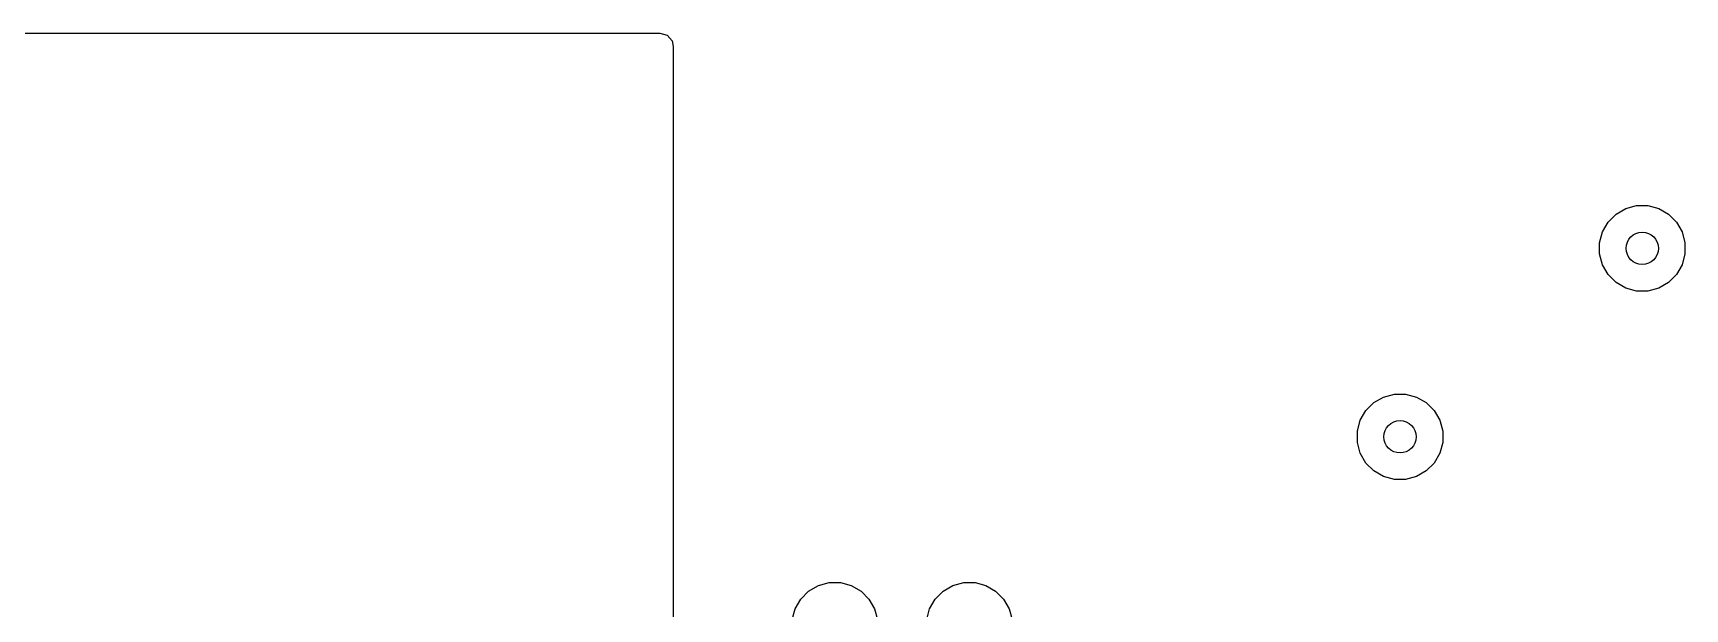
# Model space of a CAD drawing. Extents: x 0.98 to 8.09, y -3.46 to -0.83.
# Drawn here: x 6.892 to 7.496, y -1.037 to -0.827 of the extents above; entities that cross this region are included whole.
import ezdxf

# ---------------------------------------------------------------- set-up
doc = ezdxf.new("R2010")
doc.units = 0
doc.header["$MEASUREMENT"] = 0
doc.layers.add('BLACK', color=7, linetype='CONTINUOUS')

msp = doc.modelspace()

# ---------------------------------------------------------------- linework, layer by layer
at = {"layer": 'BLACK', "linetype": 'CONTINUOUS'}
for p, q in [((3.09543, -0.82679), (7.1211, -0.82679)), ((7.1211, -0.82679), (7.12374, -0.82757)), ((7.12374, -0.82757), (7.12554, -0.82965)), ((7.12554, -0.82965), (7.12598, -0.83167)), ((7.12598, -0.83167), (7.12598, -1.04838)), ((7.46782, -0.89592), (7.47073, -0.89302)), ((7.47073, -0.89302), (7.47429, -0.89096)), ((7.47429, -0.89096), (7.47826, -0.8899)), ((7.47826, -0.8899), (7.48237, -0.8899)), ((7.48237, -0.8899), (7.48634, -0.89096)), ((7.48634, -0.89096), (7.4899, -0.89302)), ((7.4899, -0.89302), (7.49281, -0.89592)), ((7.4647, -0.90346), (7.46577, -0.89949)), ((7.46577, -0.89949), (7.46782, -0.89592)), ((7.49281, -0.89592), (7.49486, -0.89949)), ((7.49486, -0.89949), (7.49593, -0.90346)), ((7.4647, -0.90757), (7.4647, -0.90346)), ((7.49593, -0.90346), (7.49593, -0.90757)), ((7.46577, -0.91154), (7.4647, -0.90757)), ((7.46782, -0.9151), (7.46577, -0.91154)), ((7.49486, -0.91154), (7.49281, -0.9151)), ((7.49593, -0.90757), (7.49486, -0.91154)), ((7.47073, -0.91801), (7.46782, -0.9151)), ((7.47429, -0.92006), (7.47073, -0.91801)), ((7.4899, -0.91801), (7.48634, -0.92006)), ((7.49281, -0.9151), (7.4899, -0.91801)), ((7.47826, -0.92113), (7.47429, -0.92006)), ((7.48237, -0.92113), (7.47826, -0.92113)), ((7.48634, -0.92006), (7.48237, -0.92113)), ((7.38215, -0.96192), (7.38571, -0.95986)), ((7.38571, -0.95986), (7.38968, -0.9588)), ((7.38968, -0.9588), (7.39379, -0.9588)), ((7.39379, -0.9588), (7.39776, -0.95986)), ((7.39776, -0.95986), (7.40132, -0.96192)), ((7.37718, -0.96838), (7.37924, -0.96482)), ((7.37924, -0.96482), (7.38215, -0.96192)), ((7.40132, -0.96192), (7.40423, -0.96482)), ((7.40423, -0.96482), (7.40628, -0.96838)), ((7.37612, -0.97235), (7.37718, -0.96838)), ((7.37612, -0.97646), (7.37612, -0.97235)), ((7.40628, -0.96838), (7.40735, -0.97235)), ((7.40735, -0.97235), (7.40735, -0.97646)), ((7.37718, -0.98044), (7.37612, -0.97646)), ((7.40735, -0.97646), (7.40628, -0.98044)), ((7.37924, -0.984), (7.37718, -0.98044)), ((7.38215, -0.9869), (7.37924, -0.984)), ((7.40423, -0.984), (7.40132, -0.9869)), ((7.40628, -0.98044), (7.40423, -0.984)), ((7.38571, -0.98896), (7.38215, -0.9869)), ((7.38968, -0.99002), (7.38571, -0.98896)), ((7.39379, -0.99002), (7.38968, -0.99002)), ((7.39776, -0.98896), (7.39379, -0.99002)), ((7.40132, -0.9869), (7.39776, -0.98896)), ((7.17255, -1.03372), (7.17545, -1.03081)), ((7.17545, -1.03081), (7.17901, -1.02876)), ((7.17901, -1.02876), (7.18298, -1.02769)), ((7.18298, -1.02769), (7.18709, -1.02769)), ((7.18709, -1.02769), (7.19107, -1.02876)), ((7.19107, -1.02876), (7.19463, -1.03081)), ((7.19463, -1.03081), (7.19753, -1.03372)), ((7.22176, -1.03372), (7.22467, -1.03081)), ((7.22467, -1.03081), (7.22823, -1.02876)), ((7.22823, -1.02876), (7.2322, -1.02769)), ((7.2322, -1.02769), (7.23631, -1.02769)), ((7.23631, -1.02769), (7.24028, -1.02876)), ((7.24028, -1.02876), (7.24384, -1.03081)), ((7.24384, -1.03081), (7.24675, -1.03372)), ((7.16943, -1.04125), (7.17049, -1.03728)), ((7.17049, -1.03728), (7.17255, -1.03372)), ((7.19753, -1.03372), (7.19959, -1.03728)), ((7.19959, -1.03728), (7.20065, -1.04125)), ((7.21864, -1.04125), (7.2197, -1.03728)), ((7.2197, -1.03728), (7.22176, -1.03372)), ((7.24675, -1.03372), (7.2488, -1.03728)), ((7.2488, -1.03728), (7.24987, -1.04125))]:
    msp.add_line(p, q, dxfattribs=at)
at = {"layer": 'BLACK'}
for centre in [(7.48031, -0.90551), (7.39173, -0.97441)]:
    msp.add_circle(centre, 0.00591, dxfattribs=at)

doc.saveas('drawing.dxf')
